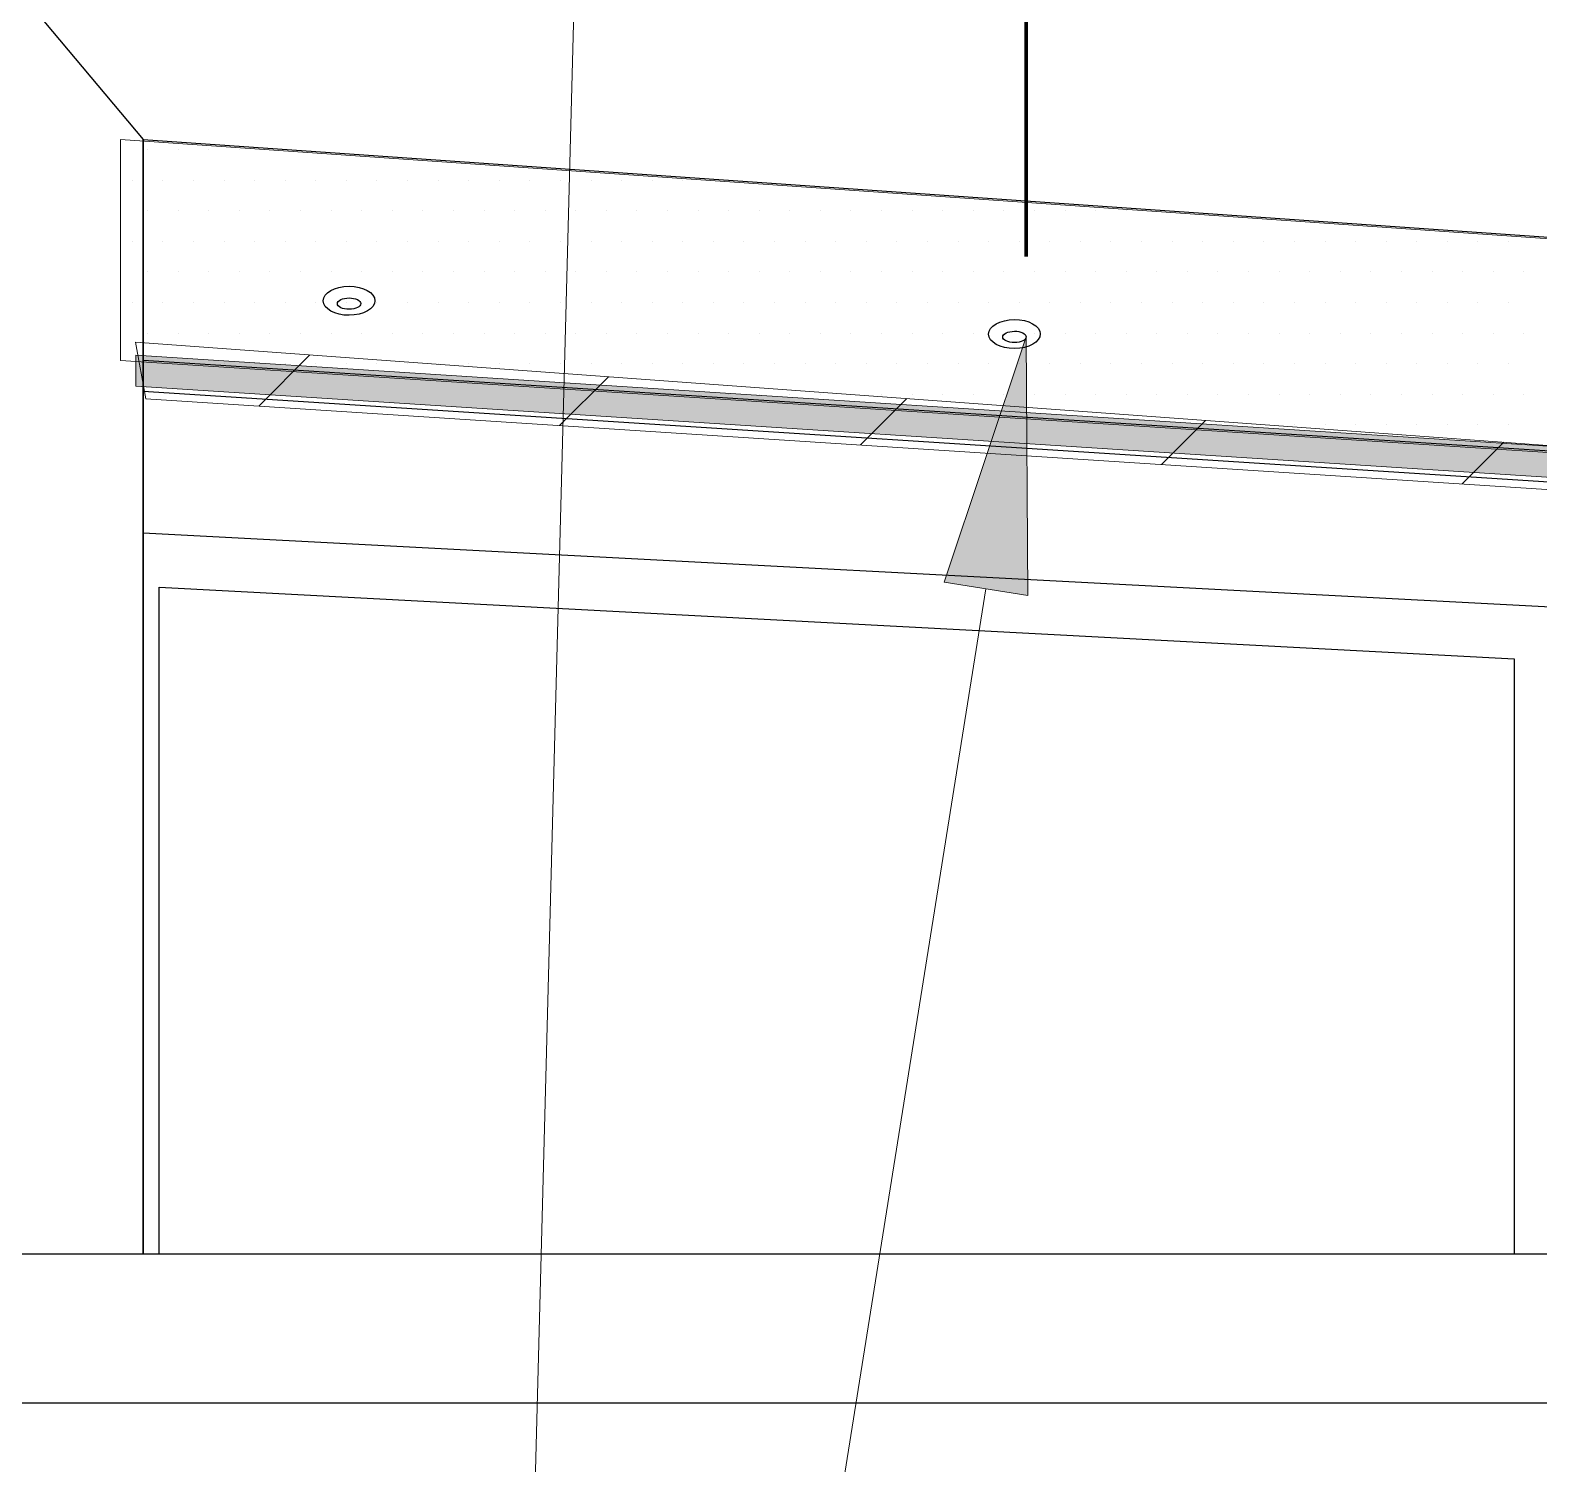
# Model space of a CAD drawing. Extents: x -1392 to 5791, y -3809 to 1722.
# Drawn here: x 94.6 to 161.2, y -1624.9 to -1561.6 of the extents above; entities that cross this region are included whole.
import ezdxf

# ---------------------------------------------------------------- set-up
doc = ezdxf.new("R2010")
doc.units = 0
doc.header["$MEASUREMENT"] = 0
for name, color, linetype, lineweight in [('.ATI-HATCH', 7, 'Continuous', 0), ('G-ANNO-TTLB', 7, 'Continuous', 0), ('Layer 12', 7, 'Continuous', 0), ('TYVEK', 7, 'Continuous', 0)]:
    doc.layers.add(name, color=color, linetype=linetype, lineweight=lineweight)

# ---------------------------------------------------------------- blocks, each defined once
blk = doc.blocks.new('Block_129')
at = {"layer": '.ATI-HATCH'}
blk.add_open_spline([(186.069, -1572.502), (186.069, -1572.502), (98.616, -1566.433), (98.616, -1566.433), (98.616, -1566.433), (98.616, -1576.18), (98.616, -1576.18), (98.616, -1576.18), (167.12, -1580.595), (167.12, -1580.595), (167.12, -1580.595), (171.384, -1578.774), (171.384, -1578.774), (171.384, -1578.774), (186.069, -1572.502), (186.069, -1572.502)], degree=3, knots=[0, 0, 0, 0, 1, 1, 1, 2, 2, 2, 3, 3, 3, 4, 4, 4, 5, 5, 5, 5], dxfattribs=at)
at = {"layer": '.ATI-HATCH', "color": 8, "lineweight": 0, "true_color": 0x808080}
for points in [[(99.817, -1566.877), (99.817, -1566.877), (99.817, -1566.877), (99.817, -1566.877)], [(101.167, -1566.877), (101.167, -1566.877), (101.167, -1566.877), (101.167, -1566.877)], [(102.517, -1566.877), (102.517, -1566.877), (102.517, -1566.877), (102.517, -1566.877)], [(103.867, -1566.877), (103.867, -1566.877), (103.867, -1566.877), (103.867, -1566.877)], [(99.142, -1568.227), (99.142, -1568.227), (99.142, -1568.227), (99.142, -1568.227)], [(100.492, -1568.227), (100.492, -1568.227), (100.492, -1568.227), (100.492, -1568.227)], [(101.842, -1568.227), (101.842, -1568.227), (101.842, -1568.227), (101.842, -1568.227)], [(103.192, -1568.227), (103.192, -1568.227), (103.192, -1568.227), (103.192, -1568.227)], [(104.542, -1568.227), (104.542, -1568.227), (104.542, -1568.227), (104.542, -1568.227)], [(105.892, -1568.227), (105.892, -1568.227), (105.892, -1568.227), (105.892, -1568.227)], [(107.242, -1568.227), (107.242, -1568.227), (107.242, -1568.227), (107.242, -1568.227)], [(108.592, -1568.227), (108.592, -1568.227), (108.592, -1568.227), (108.592, -1568.227)], [(109.942, -1568.227), (109.942, -1568.227), (109.942, -1568.227), (109.942, -1568.227)], [(111.292, -1568.227), (111.292, -1568.227), (111.292, -1568.227), (111.292, -1568.227)], [(112.642, -1568.227), (112.642, -1568.227), (112.642, -1568.227), (112.642, -1568.227)], [(113.992, -1568.227), (113.992, -1568.227), (113.992, -1568.227), (113.992, -1568.227)], [(115.342, -1568.227), (115.342, -1568.227), (115.342, -1568.227), (115.342, -1568.227)], [(116.692, -1568.227), (116.692, -1568.227), (116.692, -1568.227), (116.692, -1568.227)], [(118.042, -1568.227), (118.042, -1568.227), (118.042, -1568.227), (118.042, -1568.227)], [(119.392, -1568.227), (119.392, -1568.227), (119.392, -1568.227), (119.392, -1568.227)], [(120.742, -1568.227), (120.742, -1568.227), (120.742, -1568.227), (120.742, -1568.227)], [(122.092, -1568.227), (122.092, -1568.227), (122.092, -1568.227), (122.092, -1568.227)], [(123.442, -1568.227), (123.442, -1568.227), (123.442, -1568.227), (123.442, -1568.227)], [(99.817, -1569.577), (99.817, -1569.577), (99.817, -1569.577), (99.817, -1569.577)], [(101.167, -1569.577), (101.167, -1569.577), (101.167, -1569.577), (101.167, -1569.577)], [(102.517, -1569.577), (102.517, -1569.577), (102.517, -1569.577), (102.517, -1569.577)], [(103.867, -1569.577), (103.867, -1569.577), (103.867, -1569.577), (103.867, -1569.577)], [(105.217, -1569.577), (105.217, -1569.577), (105.217, -1569.577), (105.217, -1569.577)], [(106.567, -1569.577), (106.567, -1569.577), (106.567, -1569.577), (106.567, -1569.577)], [(107.917, -1569.577), (107.917, -1569.577), (107.917, -1569.577), (107.917, -1569.577)], [(109.267, -1569.577), (109.267, -1569.577), (109.267, -1569.577), (109.267, -1569.577)], [(110.617, -1569.577), (110.617, -1569.577), (110.617, -1569.577), (110.617, -1569.577)], [(111.967, -1569.577), (111.967, -1569.577), (111.967, -1569.577), (111.967, -1569.577)], [(113.317, -1569.577), (113.317, -1569.577), (113.317, -1569.577), (113.317, -1569.577)], [(114.667, -1569.577), (114.667, -1569.577), (114.667, -1569.577), (114.667, -1569.577)], [(116.017, -1569.577), (116.017, -1569.577), (116.017, -1569.577), (116.017, -1569.577)], [(117.367, -1569.577), (117.367, -1569.577), (117.367, -1569.577), (117.367, -1569.577)], [(118.717, -1569.577), (118.717, -1569.577), (118.717, -1569.577), (118.717, -1569.577)], [(120.067, -1569.577), (120.067, -1569.577), (120.067, -1569.577), (120.067, -1569.577)], [(121.417, -1569.577), (121.417, -1569.577), (121.417, -1569.577), (121.417, -1569.577)], [(122.767, -1569.577), (122.767, -1569.577), (122.767, -1569.577), (122.767, -1569.577)], [(124.117, -1569.577), (124.117, -1569.577), (124.117, -1569.577), (124.117, -1569.577)], [(125.467, -1569.577), (125.467, -1569.577), (125.467, -1569.577), (125.467, -1569.577)], [(126.817, -1569.577), (126.817, -1569.577), (126.817, -1569.577), (126.817, -1569.577)], [(128.167, -1569.577), (128.167, -1569.577), (128.167, -1569.577), (128.167, -1569.577)], [(129.517, -1569.577), (129.517, -1569.577), (129.517, -1569.577), (129.517, -1569.577)], [(130.867, -1569.577), (130.867, -1569.577), (130.867, -1569.577), (130.867, -1569.577)], [(132.217, -1569.577), (132.217, -1569.577), (132.217, -1569.577), (132.217, -1569.577)], [(133.567, -1569.577), (133.567, -1569.577), (133.567, -1569.577), (133.567, -1569.577)], [(134.917, -1569.577), (134.917, -1569.577), (134.917, -1569.577), (134.917, -1569.577)], [(136.267, -1569.577), (136.267, -1569.577), (136.267, -1569.577), (136.267, -1569.577)], [(137.617, -1569.577), (137.617, -1569.577), (137.617, -1569.577), (137.617, -1569.577)], [(138.967, -1569.577), (138.967, -1569.577), (138.967, -1569.577), (138.967, -1569.577)], [(140.317, -1569.577), (140.317, -1569.577), (140.317, -1569.577), (140.317, -1569.577)], [(141.667, -1569.577), (141.667, -1569.577), (141.667, -1569.577), (141.667, -1569.577)], [(143.017, -1569.577), (143.017, -1569.577), (143.017, -1569.577), (143.017, -1569.577)], [(99.142, -1570.927), (99.142, -1570.927), (99.142, -1570.927), (99.142, -1570.927)], [(100.492, -1570.927), (100.492, -1570.927), (100.492, -1570.927), (100.492, -1570.927)], [(101.842, -1570.927), (101.842, -1570.927), (101.842, -1570.927), (101.842, -1570.927)], [(103.192, -1570.927), (103.192, -1570.927), (103.192, -1570.927), (103.192, -1570.927)], [(104.542, -1570.927), (104.542, -1570.927), (104.542, -1570.927), (104.542, -1570.927)], [(105.892, -1570.927), (105.892, -1570.927), (105.892, -1570.927), (105.892, -1570.927)], [(107.242, -1570.927), (107.242, -1570.927), (107.242, -1570.927), (107.242, -1570.927)], [(108.592, -1570.927), (108.592, -1570.927), (108.592, -1570.927), (108.592, -1570.927)], [(109.942, -1570.927), (109.942, -1570.927), (109.942, -1570.927), (109.942, -1570.927)], [(111.292, -1570.927), (111.292, -1570.927), (111.292, -1570.927), (111.292, -1570.927)], [(112.642, -1570.927), (112.642, -1570.927), (112.642, -1570.927), (112.642, -1570.927)], [(113.992, -1570.927), (113.992, -1570.927), (113.992, -1570.927), (113.992, -1570.927)], [(115.342, -1570.927), (115.342, -1570.927), (115.342, -1570.927), (115.342, -1570.927)], [(116.692, -1570.927), (116.692, -1570.927), (116.692, -1570.927), (116.692, -1570.927)], [(118.042, -1570.927), (118.042, -1570.927), (118.042, -1570.927), (118.042, -1570.927)], [(119.392, -1570.927), (119.392, -1570.927), (119.392, -1570.927), (119.392, -1570.927)], [(120.742, -1570.927), (120.742, -1570.927), (120.742, -1570.927), (120.742, -1570.927)], [(122.092, -1570.927), (122.092, -1570.927), (122.092, -1570.927), (122.092, -1570.927)], [(123.442, -1570.927), (123.442, -1570.927), (123.442, -1570.927), (123.442, -1570.927)], [(124.792, -1570.927), (124.792, -1570.927), (124.792, -1570.927), (124.792, -1570.927)], [(126.142, -1570.927), (126.142, -1570.927), (126.142, -1570.927), (126.142, -1570.927)], [(127.492, -1570.927), (127.492, -1570.927), (127.492, -1570.927), (127.492, -1570.927)], [(128.842, -1570.927), (128.842, -1570.927), (128.842, -1570.927), (128.842, -1570.927)], [(130.192, -1570.927), (130.192, -1570.927), (130.192, -1570.927), (130.192, -1570.927)], [(131.542, -1570.927), (131.542, -1570.927), (131.542, -1570.927), (131.542, -1570.927)], [(132.892, -1570.927), (132.892, -1570.927), (132.892, -1570.927), (132.892, -1570.927)], [(134.242, -1570.927), (134.242, -1570.927), (134.242, -1570.927), (134.242, -1570.927)], [(135.592, -1570.927), (135.592, -1570.927), (135.592, -1570.927), (135.592, -1570.927)], [(136.942, -1570.927), (136.942, -1570.927), (136.942, -1570.927), (136.942, -1570.927)], [(138.292, -1570.927), (138.292, -1570.927), (138.292, -1570.927), (138.292, -1570.927)], [(139.642, -1570.927), (139.642, -1570.927), (139.642, -1570.927), (139.642, -1570.927)], [(140.992, -1570.927), (140.992, -1570.927), (140.992, -1570.927), (140.992, -1570.927)], [(142.342, -1570.927), (142.342, -1570.927), (142.342, -1570.927), (142.342, -1570.927)], [(143.692, -1570.927), (143.692, -1570.927), (143.692, -1570.927), (143.692, -1570.927)], [(145.042, -1570.927), (145.042, -1570.927), (145.042, -1570.927), (145.042, -1570.927)], [(146.392, -1570.927), (146.392, -1570.927), (146.392, -1570.927), (146.392, -1570.927)], [(147.742, -1570.927), (147.742, -1570.927), (147.742, -1570.927), (147.742, -1570.927)], [(149.092, -1570.927), (149.092, -1570.927), (149.092, -1570.927), (149.092, -1570.927)], [(150.442, -1570.927), (150.442, -1570.927), (150.442, -1570.927), (150.442, -1570.927)], [(151.792, -1570.927), (151.792, -1570.927), (151.792, -1570.927), (151.792, -1570.927)], [(153.142, -1570.927), (153.142, -1570.927), (153.142, -1570.927), (153.142, -1570.927)], [(154.492, -1570.927), (154.492, -1570.927), (154.492, -1570.927), (154.492, -1570.927)], [(155.842, -1570.927), (155.842, -1570.927), (155.842, -1570.927), (155.842, -1570.927)], [(157.192, -1570.927), (157.192, -1570.927), (157.192, -1570.927), (157.192, -1570.927)], [(158.542, -1570.927), (158.542, -1570.927), (158.542, -1570.927), (158.542, -1570.927)], [(159.892, -1570.927), (159.892, -1570.927), (159.892, -1570.927), (159.892, -1570.927)], [(99.817, -1572.277), (99.817, -1572.277), (99.817, -1572.277), (99.817, -1572.277)], [(101.167, -1572.277), (101.167, -1572.277), (101.167, -1572.277), (101.167, -1572.277)], [(102.517, -1572.277), (102.517, -1572.277), (102.517, -1572.277), (102.517, -1572.277)], [(103.867, -1572.277), (103.867, -1572.277), (103.867, -1572.277), (103.867, -1572.277)], [(105.217, -1572.277), (105.217, -1572.277), (105.217, -1572.277), (105.217, -1572.277)], [(106.567, -1572.277), (106.567, -1572.277), (106.567, -1572.277), (106.567, -1572.277)], [(107.917, -1572.277), (107.917, -1572.277), (107.917, -1572.277), (107.917, -1572.277)], [(109.267, -1572.277), (109.267, -1572.277), (109.267, -1572.277), (109.267, -1572.277)], [(110.617, -1572.277), (110.617, -1572.277), (110.617, -1572.277), (110.617, -1572.277)], [(111.967, -1572.277), (111.967, -1572.277), (111.967, -1572.277), (111.967, -1572.277)], [(113.317, -1572.277), (113.317, -1572.277), (113.317, -1572.277), (113.317, -1572.277)], [(114.667, -1572.277), (114.667, -1572.277), (114.667, -1572.277), (114.667, -1572.277)], [(116.017, -1572.277), (116.017, -1572.277), (116.017, -1572.277), (116.017, -1572.277)], [(117.367, -1572.277), (117.367, -1572.277), (117.367, -1572.277), (117.367, -1572.277)], [(118.717, -1572.277), (118.717, -1572.277), (118.717, -1572.277), (118.717, -1572.277)], [(120.067, -1572.277), (120.067, -1572.277), (120.067, -1572.277), (120.067, -1572.277)], [(121.417, -1572.277), (121.417, -1572.277), (121.417, -1572.277), (121.417, -1572.277)], [(122.767, -1572.277), (122.767, -1572.277), (122.767, -1572.277), (122.767, -1572.277)], [(124.117, -1572.277), (124.117, -1572.277), (124.117, -1572.277), (124.117, -1572.277)], [(125.467, -1572.277), (125.467, -1572.277), (125.467, -1572.277), (125.467, -1572.277)], [(126.817, -1572.277), (126.817, -1572.277), (126.817, -1572.277), (126.817, -1572.277)], [(128.167, -1572.277), (128.167, -1572.277), (128.167, -1572.277), (128.167, -1572.277)], [(129.517, -1572.277), (129.517, -1572.277), (129.517, -1572.277), (129.517, -1572.277)], [(130.867, -1572.277), (130.867, -1572.277), (130.867, -1572.277), (130.867, -1572.277)], [(132.217, -1572.277), (132.217, -1572.277), (132.217, -1572.277), (132.217, -1572.277)], [(133.567, -1572.277), (133.567, -1572.277), (133.567, -1572.277), (133.567, -1572.277)], [(134.917, -1572.277), (134.917, -1572.277), (134.917, -1572.277), (134.917, -1572.277)], [(136.267, -1572.277), (136.267, -1572.277), (136.267, -1572.277), (136.267, -1572.277)], [(137.617, -1572.277), (137.617, -1572.277), (137.617, -1572.277), (137.617, -1572.277)], [(138.967, -1572.277), (138.967, -1572.277), (138.967, -1572.277), (138.967, -1572.277)], [(140.317, -1572.277), (140.317, -1572.277), (140.317, -1572.277), (140.317, -1572.277)], [(141.667, -1572.277), (141.667, -1572.277), (141.667, -1572.277), (141.667, -1572.277)], [(143.017, -1572.277), (143.017, -1572.277), (143.017, -1572.277), (143.017, -1572.277)], [(144.367, -1572.277), (144.367, -1572.277), (144.367, -1572.277), (144.367, -1572.277)], [(145.717, -1572.277), (145.717, -1572.277), (145.717, -1572.277), (145.717, -1572.277)], [(147.067, -1572.277), (147.067, -1572.277), (147.067, -1572.277), (147.067, -1572.277)], [(148.417, -1572.277), (148.417, -1572.277), (148.417, -1572.277), (148.417, -1572.277)], [(149.767, -1572.277), (149.767, -1572.277), (149.767, -1572.277), (149.767, -1572.277)], [(151.117, -1572.277), (151.117, -1572.277), (151.117, -1572.277), (151.117, -1572.277)], [(152.467, -1572.277), (152.467, -1572.277), (152.467, -1572.277), (152.467, -1572.277)], [(153.817, -1572.277), (153.817, -1572.277), (153.817, -1572.277), (153.817, -1572.277)], [(155.167, -1572.277), (155.167, -1572.277), (155.167, -1572.277), (155.167, -1572.277)], [(156.517, -1572.277), (156.517, -1572.277), (156.517, -1572.277), (156.517, -1572.277)], [(157.867, -1572.277), (157.867, -1572.277), (157.867, -1572.277), (157.867, -1572.277)], [(159.217, -1572.277), (159.217, -1572.277), (159.217, -1572.277), (159.217, -1572.277)], [(160.567, -1572.277), (160.567, -1572.277), (160.567, -1572.277), (160.567, -1572.277)], [(99.142, -1573.627), (99.142, -1573.627), (99.142, -1573.627), (99.142, -1573.627)], [(100.492, -1573.627), (100.492, -1573.627), (100.492, -1573.627), (100.492, -1573.627)], [(101.842, -1573.627), (101.842, -1573.627), (101.842, -1573.627), (101.842, -1573.627)], [(103.192, -1573.627), (103.192, -1573.627), (103.192, -1573.627), (103.192, -1573.627)], [(104.542, -1573.627), (104.542, -1573.627), (104.542, -1573.627), (104.542, -1573.627)], [(105.892, -1573.627), (105.892, -1573.627), (105.892, -1573.627), (105.892, -1573.627)], [(107.242, -1573.627), (107.242, -1573.627), (107.242, -1573.627), (107.242, -1573.627)], [(108.592, -1573.627), (108.592, -1573.627), (108.592, -1573.627), (108.592, -1573.627)], [(109.942, -1573.627), (109.942, -1573.627), (109.942, -1573.627), (109.942, -1573.627)], [(111.292, -1573.627), (111.292, -1573.627), (111.292, -1573.627), (111.292, -1573.627)], [(112.642, -1573.627), (112.642, -1573.627), (112.642, -1573.627), (112.642, -1573.627)], [(113.992, -1573.627), (113.992, -1573.627), (113.992, -1573.627), (113.992, -1573.627)], [(115.342, -1573.627), (115.342, -1573.627), (115.342, -1573.627), (115.342, -1573.627)], [(116.692, -1573.627), (116.692, -1573.627), (116.692, -1573.627), (116.692, -1573.627)], [(118.042, -1573.627), (118.042, -1573.627), (118.042, -1573.627), (118.042, -1573.627)], [(119.392, -1573.627), (119.392, -1573.627), (119.392, -1573.627), (119.392, -1573.627)], [(120.742, -1573.627), (120.742, -1573.627), (120.742, -1573.627), (120.742, -1573.627)], [(122.092, -1573.627), (122.092, -1573.627), (122.092, -1573.627), (122.092, -1573.627)], [(123.442, -1573.627), (123.442, -1573.627), (123.442, -1573.627), (123.442, -1573.627)], [(124.792, -1573.627), (124.792, -1573.627), (124.792, -1573.627), (124.792, -1573.627)], [(126.142, -1573.627), (126.142, -1573.627), (126.142, -1573.627), (126.142, -1573.627)], [(127.492, -1573.627), (127.492, -1573.627), (127.492, -1573.627), (127.492, -1573.627)], [(128.842, -1573.627), (128.842, -1573.627), (128.842, -1573.627), (128.842, -1573.627)], [(130.192, -1573.627), (130.192, -1573.627), (130.192, -1573.627), (130.192, -1573.627)], [(131.542, -1573.627), (131.542, -1573.627), (131.542, -1573.627), (131.542, -1573.627)], [(132.892, -1573.627), (132.892, -1573.627), (132.892, -1573.627), (132.892, -1573.627)], [(134.242, -1573.627), (134.242, -1573.627), (134.242, -1573.627), (134.242, -1573.627)], [(135.592, -1573.627), (135.592, -1573.627), (135.592, -1573.627), (135.592, -1573.627)], [(136.942, -1573.627), (136.942, -1573.627), (136.942, -1573.627), (136.942, -1573.627)], [(138.292, -1573.627), (138.292, -1573.627), (138.292, -1573.627), (138.292, -1573.627)], [(139.642, -1573.627), (139.642, -1573.627), (139.642, -1573.627), (139.642, -1573.627)], [(140.992, -1573.627), (140.992, -1573.627), (140.992, -1573.627), (140.992, -1573.627)], [(142.342, -1573.627), (142.342, -1573.627), (142.342, -1573.627), (142.342, -1573.627)], [(143.692, -1573.627), (143.692, -1573.627), (143.692, -1573.627), (143.692, -1573.627)], [(145.042, -1573.627), (145.042, -1573.627), (145.042, -1573.627), (145.042, -1573.627)], [(146.392, -1573.627), (146.392, -1573.627), (146.392, -1573.627), (146.392, -1573.627)], [(147.742, -1573.627), (147.742, -1573.627), (147.742, -1573.627), (147.742, -1573.627)], [(149.092, -1573.627), (149.092, -1573.627), (149.092, -1573.627), (149.092, -1573.627)], [(150.442, -1573.627), (150.442, -1573.627), (150.442, -1573.627), (150.442, -1573.627)], [(151.792, -1573.627), (151.792, -1573.627), (151.792, -1573.627), (151.792, -1573.627)], [(153.142, -1573.627), (153.142, -1573.627), (153.142, -1573.627), (153.142, -1573.627)], [(154.492, -1573.627), (154.492, -1573.627), (154.492, -1573.627), (154.492, -1573.627)], [(155.842, -1573.627), (155.842, -1573.627), (155.842, -1573.627), (155.842, -1573.627)], [(157.192, -1573.627), (157.192, -1573.627), (157.192, -1573.627), (157.192, -1573.627)], [(158.542, -1573.627), (158.542, -1573.627), (158.542, -1573.627), (158.542, -1573.627)], [(159.892, -1573.627), (159.892, -1573.627), (159.892, -1573.627), (159.892, -1573.627)], [(99.817, -1574.977), (99.817, -1574.977), (99.817, -1574.977), (99.817, -1574.977)], [(101.167, -1574.977), (101.167, -1574.977), (101.167, -1574.977), (101.167, -1574.977)], [(102.517, -1574.977), (102.517, -1574.977), (102.517, -1574.977), (102.517, -1574.977)], [(103.867, -1574.977), (103.867, -1574.977), (103.867, -1574.977), (103.867, -1574.977)], [(105.217, -1574.977), (105.217, -1574.977), (105.217, -1574.977), (105.217, -1574.977)], [(106.567, -1574.977), (106.567, -1574.977), (106.567, -1574.977), (106.567, -1574.977)], [(107.917, -1574.977), (107.917, -1574.977), (107.917, -1574.977), (107.917, -1574.977)], [(109.267, -1574.977), (109.267, -1574.977), (109.267, -1574.977), (109.267, -1574.977)], [(110.617, -1574.977), (110.617, -1574.977), (110.617, -1574.977), (110.617, -1574.977)], [(111.967, -1574.977), (111.967, -1574.977), (111.967, -1574.977), (111.967, -1574.977)], [(113.317, -1574.977), (113.317, -1574.977), (113.317, -1574.977), (113.317, -1574.977)], [(114.667, -1574.977), (114.667, -1574.977), (114.667, -1574.977), (114.667, -1574.977)], [(116.017, -1574.977), (116.017, -1574.977), (116.017, -1574.977), (116.017, -1574.977)], [(117.367, -1574.977), (117.367, -1574.977), (117.367, -1574.977), (117.367, -1574.977)], [(118.717, -1574.977), (118.717, -1574.977), (118.717, -1574.977), (118.717, -1574.977)], [(120.067, -1574.977), (120.067, -1574.977), (120.067, -1574.977), (120.067, -1574.977)], [(121.417, -1574.977), (121.417, -1574.977), (121.417, -1574.977), (121.417, -1574.977)], [(122.767, -1574.977), (122.767, -1574.977), (122.767, -1574.977), (122.767, -1574.977)], [(124.117, -1574.977), (124.117, -1574.977), (124.117, -1574.977), (124.117, -1574.977)], [(125.467, -1574.977), (125.467, -1574.977), (125.467, -1574.977), (125.467, -1574.977)], [(126.817, -1574.977), (126.817, -1574.977), (126.817, -1574.977), (126.817, -1574.977)], [(128.167, -1574.977), (128.167, -1574.977), (128.167, -1574.977), (128.167, -1574.977)], [(129.517, -1574.977), (129.517, -1574.977), (129.517, -1574.977), (129.517, -1574.977)], [(130.867, -1574.977), (130.867, -1574.977), (130.867, -1574.977), (130.867, -1574.977)], [(132.217, -1574.977), (132.217, -1574.977), (132.217, -1574.977), (132.217, -1574.977)], [(133.567, -1574.977), (133.567, -1574.977), (133.567, -1574.977), (133.567, -1574.977)], [(134.917, -1574.977), (134.917, -1574.977), (134.917, -1574.977), (134.917, -1574.977)], [(136.267, -1574.977), (136.267, -1574.977), (136.267, -1574.977), (136.267, -1574.977)], [(137.617, -1574.977), (137.617, -1574.977), (137.617, -1574.977), (137.617, -1574.977)], [(138.967, -1574.977), (138.967, -1574.977), (138.967, -1574.977), (138.967, -1574.977)], [(140.317, -1574.977), (140.317, -1574.977), (140.317, -1574.977), (140.317, -1574.977)], [(141.667, -1574.977), (141.667, -1574.977), (141.667, -1574.977), (141.667, -1574.977)], [(143.017, -1574.977), (143.017, -1574.977), (143.017, -1574.977), (143.017, -1574.977)], [(144.367, -1574.977), (144.367, -1574.977), (144.367, -1574.977), (144.367, -1574.977)], [(145.717, -1574.977), (145.717, -1574.977), (145.717, -1574.977), (145.717, -1574.977)], [(147.067, -1574.977), (147.067, -1574.977), (147.067, -1574.977), (147.067, -1574.977)], [(148.417, -1574.977), (148.417, -1574.977), (148.417, -1574.977), (148.417, -1574.977)], [(149.767, -1574.977), (149.767, -1574.977), (149.767, -1574.977), (149.767, -1574.977)], [(151.117, -1574.977), (151.117, -1574.977), (151.117, -1574.977), (151.117, -1574.977)], [(152.467, -1574.977), (152.467, -1574.977), (152.467, -1574.977), (152.467, -1574.977)], [(153.817, -1574.977), (153.817, -1574.977), (153.817, -1574.977), (153.817, -1574.977)], [(155.167, -1574.977), (155.167, -1574.977), (155.167, -1574.977), (155.167, -1574.977)], [(156.517, -1574.977), (156.517, -1574.977), (156.517, -1574.977), (156.517, -1574.977)], [(157.867, -1574.977), (157.867, -1574.977), (157.867, -1574.977), (157.867, -1574.977)], [(159.217, -1574.977), (159.217, -1574.977), (159.217, -1574.977), (159.217, -1574.977)], [(160.567, -1574.977), (160.567, -1574.977), (160.567, -1574.977), (160.567, -1574.977)], [(101.842, -1576.327), (101.842, -1576.327), (101.842, -1576.327), (101.842, -1576.327)], [(103.192, -1576.327), (103.192, -1576.327), (103.192, -1576.327), (103.192, -1576.327)], [(104.542, -1576.327), (104.542, -1576.327), (104.542, -1576.327), (104.542, -1576.327)], [(105.892, -1576.327), (105.892, -1576.327), (105.892, -1576.327), (105.892, -1576.327)], [(107.242, -1576.327), (107.242, -1576.327), (107.242, -1576.327), (107.242, -1576.327)], [(108.592, -1576.327), (108.592, -1576.327), (108.592, -1576.327), (108.592, -1576.327)], [(109.942, -1576.327), (109.942, -1576.327), (109.942, -1576.327), (109.942, -1576.327)], [(111.292, -1576.327), (111.292, -1576.327), (111.292, -1576.327), (111.292, -1576.327)], [(112.642, -1576.327), (112.642, -1576.327), (112.642, -1576.327), (112.642, -1576.327)], [(113.992, -1576.327), (113.992, -1576.327), (113.992, -1576.327), (113.992, -1576.327)], [(115.342, -1576.327), (115.342, -1576.327), (115.342, -1576.327), (115.342, -1576.327)], [(116.692, -1576.327), (116.692, -1576.327), (116.692, -1576.327), (116.692, -1576.327)], [(118.042, -1576.327), (118.042, -1576.327), (118.042, -1576.327), (118.042, -1576.327)], [(119.392, -1576.327), (119.392, -1576.327), (119.392, -1576.327), (119.392, -1576.327)], [(120.742, -1576.327), (120.742, -1576.327), (120.742, -1576.327), (120.742, -1576.327)], [(122.092, -1576.327), (122.092, -1576.327), (122.092, -1576.327), (122.092, -1576.327)], [(123.442, -1576.327), (123.442, -1576.327), (123.442, -1576.327), (123.442, -1576.327)], [(124.792, -1576.327), (124.792, -1576.327), (124.792, -1576.327), (124.792, -1576.327)], [(126.142, -1576.327), (126.142, -1576.327), (126.142, -1576.327), (126.142, -1576.327)], [(127.492, -1576.327), (127.492, -1576.327), (127.492, -1576.327), (127.492, -1576.327)], [(128.842, -1576.327), (128.842, -1576.327), (128.842, -1576.327), (128.842, -1576.327)], [(130.192, -1576.327), (130.192, -1576.327), (130.192, -1576.327), (130.192, -1576.327)], [(131.542, -1576.327), (131.542, -1576.327), (131.542, -1576.327), (131.542, -1576.327)], [(132.892, -1576.327), (132.892, -1576.327), (132.892, -1576.327), (132.892, -1576.327)], [(134.242, -1576.327), (134.242, -1576.327), (134.242, -1576.327), (134.242, -1576.327)], [(135.592, -1576.327), (135.592, -1576.327), (135.592, -1576.327), (135.592, -1576.327)], [(136.942, -1576.327), (136.942, -1576.327), (136.942, -1576.327), (136.942, -1576.327)], [(138.292, -1576.327), (138.292, -1576.327), (138.292, -1576.327), (138.292, -1576.327)], [(139.642, -1576.327), (139.642, -1576.327), (139.642, -1576.327), (139.642, -1576.327)], [(140.992, -1576.327), (140.992, -1576.327), (140.992, -1576.327), (140.992, -1576.327)], [(142.342, -1576.327), (142.342, -1576.327), (142.342, -1576.327), (142.342, -1576.327)], [(143.692, -1576.327), (143.692, -1576.327), (143.692, -1576.327), (143.692, -1576.327)], [(145.042, -1576.327), (145.042, -1576.327), (145.042, -1576.327), (145.042, -1576.327)], [(146.392, -1576.327), (146.392, -1576.327), (146.392, -1576.327), (146.392, -1576.327)], [(147.742, -1576.327), (147.742, -1576.327), (147.742, -1576.327), (147.742, -1576.327)], [(149.092, -1576.327), (149.092, -1576.327), (149.092, -1576.327), (149.092, -1576.327)], [(150.442, -1576.327), (150.442, -1576.327), (150.442, -1576.327), (150.442, -1576.327)], [(151.792, -1576.327), (151.792, -1576.327), (151.792, -1576.327), (151.792, -1576.327)], [(153.142, -1576.327), (153.142, -1576.327), (153.142, -1576.327), (153.142, -1576.327)], [(154.492, -1576.327), (154.492, -1576.327), (154.492, -1576.327), (154.492, -1576.327)], [(155.842, -1576.327), (155.842, -1576.327), (155.842, -1576.327), (155.842, -1576.327)], [(157.192, -1576.327), (157.192, -1576.327), (157.192, -1576.327), (157.192, -1576.327)], [(158.542, -1576.327), (158.542, -1576.327), (158.542, -1576.327), (158.542, -1576.327)], [(159.892, -1576.327), (159.892, -1576.327), (159.892, -1576.327), (159.892, -1576.327)], [(122.767, -1577.677), (122.767, -1577.677), (122.767, -1577.677), (122.767, -1577.677)], [(124.117, -1577.677), (124.117, -1577.677), (124.117, -1577.677), (124.117, -1577.677)], [(125.467, -1577.677), (125.467, -1577.677), (125.467, -1577.677), (125.467, -1577.677)], [(126.817, -1577.677), (126.817, -1577.677), (126.817, -1577.677), (126.817, -1577.677)], [(128.167, -1577.677), (128.167, -1577.677), (128.167, -1577.677), (128.167, -1577.677)], [(129.517, -1577.677), (129.517, -1577.677), (129.517, -1577.677), (129.517, -1577.677)], [(130.867, -1577.677), (130.867, -1577.677), (130.867, -1577.677), (130.867, -1577.677)], [(132.217, -1577.677), (132.217, -1577.677), (132.217, -1577.677), (132.217, -1577.677)], [(133.567, -1577.677), (133.567, -1577.677), (133.567, -1577.677), (133.567, -1577.677)], [(134.917, -1577.677), (134.917, -1577.677), (134.917, -1577.677), (134.917, -1577.677)], [(136.267, -1577.677), (136.267, -1577.677), (136.267, -1577.677), (136.267, -1577.677)], [(137.617, -1577.677), (137.617, -1577.677), (137.617, -1577.677), (137.617, -1577.677)], [(138.967, -1577.677), (138.967, -1577.677), (138.967, -1577.677), (138.967, -1577.677)], [(140.317, -1577.677), (140.317, -1577.677), (140.317, -1577.677), (140.317, -1577.677)], [(141.667, -1577.677), (141.667, -1577.677), (141.667, -1577.677), (141.667, -1577.677)], [(143.017, -1577.677), (143.017, -1577.677), (143.017, -1577.677), (143.017, -1577.677)], [(144.367, -1577.677), (144.367, -1577.677), (144.367, -1577.677), (144.367, -1577.677)], [(145.717, -1577.677), (145.717, -1577.677), (145.717, -1577.677), (145.717, -1577.677)], [(147.067, -1577.677), (147.067, -1577.677), (147.067, -1577.677), (147.067, -1577.677)], [(148.417, -1577.677), (148.417, -1577.677), (148.417, -1577.677), (148.417, -1577.677)], [(149.767, -1577.677), (149.767, -1577.677), (149.767, -1577.677), (149.767, -1577.677)], [(151.117, -1577.677), (151.117, -1577.677), (151.117, -1577.677), (151.117, -1577.677)], [(152.467, -1577.677), (152.467, -1577.677), (152.467, -1577.677), (152.467, -1577.677)], [(153.817, -1577.677), (153.817, -1577.677), (153.817, -1577.677), (153.817, -1577.677)], [(155.167, -1577.677), (155.167, -1577.677), (155.167, -1577.677), (155.167, -1577.677)], [(156.517, -1577.677), (156.517, -1577.677), (156.517, -1577.677), (156.517, -1577.677)], [(157.867, -1577.677), (157.867, -1577.677), (157.867, -1577.677), (157.867, -1577.677)], [(159.217, -1577.677), (159.217, -1577.677), (159.217, -1577.677), (159.217, -1577.677)], [(160.567, -1577.677), (160.567, -1577.677), (160.567, -1577.677), (160.567, -1577.677)], [(143.692, -1579.027), (143.692, -1579.027), (143.692, -1579.027), (143.692, -1579.027)], [(145.042, -1579.027), (145.042, -1579.027), (145.042, -1579.027), (145.042, -1579.027)], [(146.392, -1579.027), (146.392, -1579.027), (146.392, -1579.027), (146.392, -1579.027)], [(147.742, -1579.027), (147.742, -1579.027), (147.742, -1579.027), (147.742, -1579.027)], [(149.092, -1579.027), (149.092, -1579.027), (149.092, -1579.027), (149.092, -1579.027)], [(150.442, -1579.027), (150.442, -1579.027), (150.442, -1579.027), (150.442, -1579.027)], [(151.792, -1579.027), (151.792, -1579.027), (151.792, -1579.027), (151.792, -1579.027)], [(153.142, -1579.027), (153.142, -1579.027), (153.142, -1579.027), (153.142, -1579.027)], [(154.492, -1579.027), (154.492, -1579.027), (154.492, -1579.027), (154.492, -1579.027)], [(155.842, -1579.027), (155.842, -1579.027), (155.842, -1579.027), (155.842, -1579.027)], [(157.192, -1579.027), (157.192, -1579.027), (157.192, -1579.027), (157.192, -1579.027)], [(158.542, -1579.027), (158.542, -1579.027), (158.542, -1579.027), (158.542, -1579.027)], [(159.892, -1579.027), (159.892, -1579.027), (159.892, -1579.027), (159.892, -1579.027)]]:
    blk.add_open_spline(points, degree=3, dxfattribs=at)
blk = doc.blocks.new('Block_522')
at = {"layer": 'TYVEK', "true_color": 0x000000, "transparency": 33554687}
h = blk.add_hatch(color=18, dxfattribs=at)
h.dxf.hatch_style = 2
h.paths.add_polyline_path([(134.974, -1585.958), (138.599, -1575.144), (138.678, -1586.548)])
at = {"layer": 'TYVEK', "color": 18, "lineweight": 0, "true_color": 0x000000}
blk.add_line((136.826, -1586.253), (115.252, -1721.468), dxfattribs=at)
at = {"layer": 'TYVEK'}
blk.add_lwpolyline([(134.974, -1585.958), (138.599, -1575.144), (138.678, -1586.548), (138.678, -1586.548)], close=True, dxfattribs=at)
blk = doc.blocks.new('Block_523')
at = {"layer": 'TYVEK', "color": 18, "lineweight": 0, "true_color": 0x000000}
blk.add_line((119.392, -1531.46), (115.03, -1698.294), dxfattribs=at)

msp = doc.modelspace()

# ---------------------------------------------------------------- hatches: boundary and pattern name
at = {"layer": '.ATI-HATCH', "true_color": 0x808080, "transparency": 33554687}
h = msp.add_hatch(color=8, dxfattribs=at)
edge = h.paths.add_edge_path()
edge.add_spline(control_points=[(186.87, -1592.629), (186.87, -1592.629), (187.07, -1572.694), (187.07, -1572.694), (187.07, -1572.694), (184.268, -1573.999), (184.268, -1573.999), (184.268, -1573.999), (184.192, -1590.097), (184.192, -1590.097), (184.192, -1590.097), (167.794, -1593.872), (167.794, -1593.872), (167.794, -1593.872), (167.794, -1597.014), (167.794, -1597.014), (167.794, -1597.014), (186.87, -1592.629), (186.87, -1592.629)], knot_values=[0, 0, 0, 0, 1, 1, 1, 2, 2, 2, 3, 3, 3, 4, 4, 4, 5, 5, 5, 6, 6, 6, 6], degree=3, periodic=0)
edge = h.paths.add_edge_path()
edge.add_spline(control_points=[(167.794, -1580.359), (167.794, -1580.359), (164.994, -1581.555), (164.994, -1581.555), (164.994, -1581.555), (164.994, -1597.659), (164.994, -1597.659), (164.994, -1597.659), (167.794, -1597.014), (167.794, -1597.014), (167.794, -1597.014), (167.794, -1580.359), (167.794, -1580.359)], knot_values=[0, 0, 0, 0, 1, 1, 1, 2, 2, 2, 3, 3, 3, 4, 4, 4, 4], degree=3, periodic=0)
edge.add_line((167.794, -1580.359), (167.794, -1580.359))
edge = h.paths.add_edge_path()
edge.add_spline(control_points=[(99.291, -1575.943), (99.291, -1575.943), (99.291, -1577.319), (99.291, -1577.319), (99.291, -1577.319), (164.994, -1581.555), (164.994, -1581.555), (164.994, -1581.555), (167.794, -1580.359), (167.794, -1580.359), (167.794, -1580.359), (99.291, -1575.943), (99.291, -1575.943)], knot_values=[0, 0, 0, 0, 1, 1, 1, 2, 2, 2, 3, 3, 3, 4, 4, 4, 4], degree=3, periodic=0)
edge.add_line((99.291, -1575.943), (99.291, -1575.943))
at = {"layer": 'G-ANNO-TTLB', "true_color": 0xff00ff, "transparency": 33554687}
h = msp.add_hatch(color=6, dxfattribs=at)
edge = h.paths.add_edge_path()
edge.add_spline(control_points=[(1773.018, -3692.604), (1773.018, -3692.604), (-1156.5, -3692.604), (-1156.5, -3692.604), (-1156.5, -3692.604), (-1156.5, -1235.604), (-1156.5, -1235.604), (-1156.5, -1235.604), (1773.018, -1235.604), (1773.018, -1235.604), (1773.018, -1235.604), (1773.018, -3692.604), (1773.018, -3692.604)], knot_values=[0, 0, 0, 0, 1, 1, 1, 2, 2, 2, 3, 3, 3, 4, 4, 4, 4], degree=3, periodic=0)
edge = h.paths.add_edge_path()
edge.add_spline(control_points=[(-1147.5, -1244.604), (-1147.5, -1244.604), (-1147.5, -3683.604), (-1147.5, -3683.604), (-1147.5, -3683.604), (1764.018, -3683.604), (1764.018, -3683.604), (1764.018, -3683.604), (1764.018, -1244.604), (1764.018, -1244.604), (1764.018, -1244.604), (-1147.5, -1244.604), (-1147.5, -1244.604)], knot_values=[0, 0, 0, 0, 1, 1, 1, 2, 2, 2, 3, 3, 3, 4, 4, 4, 4], degree=3, periodic=0)
edge.add_line((-1147.5, -1244.604), (-1147.5, -1244.604))
at = {"layer": 'Layer 12', "true_color": 0x000000, "transparency": 33554687}
h = msp.add_hatch(dxfattribs=at)
h.set_pattern_fill('_U', color=18, scale=10, angle=44.99999, style=2, pattern_type=0)
h.set_pattern_definition([(45, (0, 0), (-7.071067, 7.07107), [])])
h.paths.add_polyline_path([(168.853, -1580.46), (165.445, -1582.121), (99.735, -1577.87), (99.285, -1575.376)])

# ---------------------------------------------------------------- linework, layer by layer
at = {"layer": '.ATI-HATCH'}
msp.add_open_spline([(99.291, -1575.943), (99.291, -1575.943), (99.291, -1577.319), (99.291, -1577.319), (99.291, -1577.319), (164.994, -1581.555), (164.994, -1581.555), (164.994, -1581.555), (167.794, -1580.359), (167.794, -1580.359), (167.794, -1580.359), (99.291, -1575.943), (99.291, -1575.943)], degree=3, knots=[0, 0, 0, 0, 1, 1, 1, 2, 2, 2, 3, 3, 3, 4, 4, 4, 4], dxfattribs=at)
at = {"layer": 'G-ANNO-TTLB'}
for points in [[(1773.018, -3692.604), (1773.018, -3692.604), (-1156.5, -3692.604), (-1156.5, -3692.604), (-1156.5, -3692.604), (-1156.5, -1235.604), (-1156.5, -1235.604), (-1156.5, -1235.604), (1773.018, -1235.604), (1773.018, -1235.604), (1773.018, -1235.604), (1773.018, -3692.604), (1773.018, -3692.604)], [(-1147.5, -1244.604), (-1147.5, -1244.604), (-1147.5, -3683.604), (-1147.5, -3683.604), (-1147.5, -3683.604), (1764.018, -3683.604), (1764.018, -3683.604), (1764.018, -3683.604), (1764.018, -1244.604), (1764.018, -1244.604), (1764.018, -1244.604), (-1147.5, -1244.604), (-1147.5, -1244.604)]]:
    msp.add_open_spline(points, degree=3, knots=[0, 0, 0, 0, 1, 1, 1, 2, 2, 2, 3, 3, 3, 4, 4, 4, 4], dxfattribs=at)
at = {"layer": 'Layer 12'}
msp.add_lwpolyline([(168.853, -1580.46), (165.445, -1582.121), (99.735, -1577.87), (99.285, -1575.376)], close=True, dxfattribs=at)
at = {"layer": 'TYVEK', "color": 18, "lineweight": 106, "true_color": 0x000000}
msp.add_line((138.599, -1524.249), (138.599, -1571.597), dxfattribs=at)
at = {"layer": 'TYVEK', "color": 3, "lineweight": 25, "true_color": 0x00ff00}
msp.add_line((160.142, -1589.765), (160.135, -1615.622), dxfattribs=at)
at = {"layer": 'TYVEK', "color": 1, "lineweight": 25, "true_color": 0xff0000}
for p, q in [((123.477, -1615.622), (33.001, -1615.622)), ((242.793, -1615.622), (123.477, -1615.622))]:
    msp.add_line(p, q, dxfattribs=at)
at = {"layer": 'TYVEK', "color": 18, "lineweight": 25, "true_color": 0x000000}
msp.add_lwpolyline([(105.837, -1622.18), (263.973, -1622.18), (263.973, -1456.269), (7.736, -1456.269), (7.373, -1622.18), (105.837, -1622.18)], dxfattribs=at)
at = {"layer": 'TYVEK', "color": 1, "lineweight": 25, "true_color": 0xff0000}
msp.add_lwpolyline([(85.22, -1549.286), (99.617, -1566.433), (99.617, -1615.622)], dxfattribs=at)
at = {"layer": 'TYVEK', "color": 4, "lineweight": 25, "true_color": 0x00ffff}
msp.add_lwpolyline([(99.617, -1615.622), (99.617, -1566.433), (187.07, -1572.502)], dxfattribs=at)
at = {"layer": 'TYVEK', "color": 2, "lineweight": 25, "true_color": 0xffff00}
for points in [[(168.121, -1597.25), (168.121, -1580.595), (99.617, -1576.18)], [(165.321, -1597.903), (165.321, -1581.791), (99.617, -1577.556)]]:
    msp.add_lwpolyline(points, dxfattribs=at)
at = {"layer": 'TYVEK', "color": 3, "lineweight": 25, "true_color": 0x00ff00}
for points in [[(99.617, -1583.785), (162.315, -1587.081), (162.315, -1615.622)], [(100.321, -1615.632), (100.321, -1586.192), (160.146, -1589.343), (160.146, -1589.765)]]:
    msp.add_lwpolyline(points, dxfattribs=at)
at = {"layer": 'TYVEK', "color": 1, "lineweight": 25, "true_color": 0xff0000}
for centre, major_axis, ratio in [((108.71, -1573.547), (1.14, 0.004), 0.562455), ((108.711, -1573.673), (0.517, 0.002), 0.485533), ((138.082, -1575.016), (1.14, 0.004), 0.562455), ((138.082, -1575.142), (0.517, 0.002), 0.485533)]:
    msp.add_ellipse(centre, major_axis=major_axis, ratio=ratio, dxfattribs=at)

# ---------------------------------------------------------------- block references
at = {"layer": '.ATI-HATCH'}
msp.add_blockref('Block_129', (0, 0), dxfattribs=at)
at = {"layer": 'TYVEK'}
for name in ['Block_523', 'Block_522']:
    msp.add_blockref(name, (0, 0), dxfattribs=at)

doc.saveas('drawing.dxf')
